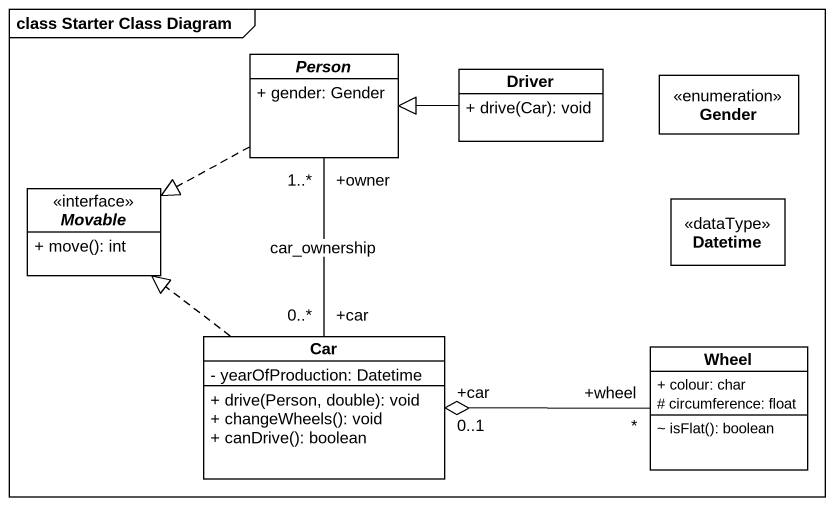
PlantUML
@startuml
mainframe class Starter Class Diagram
hide circle
hide empty members
skinparam classAttributeIconSize 0
abstract class "Person" as Person_ {
  + gender: Gender
}
class Driver {
  + drive(Car): void
}
enum Gender
interface Movable {
  + move(): int
}
class Datetime <<dataType>>
class Car {
  - yearOfProduction: Datetime
  + drive(Person, double): void
  + changeWheels(): void
  + canDrive(): boolean
}
class Wheel {
  + colour: char
  # circumference: float
  ~ isFlat(): boolean
}
Person_ .left.|> Movable
Driver -left-|> Person_
Car "+car\n0..*" -up- "+owner\n1..*" Person_ : car_ownership
Car .up.|> Movable
Wheel "+wheel\n*" -left-o "+car\n0..1" Car
@enduml
